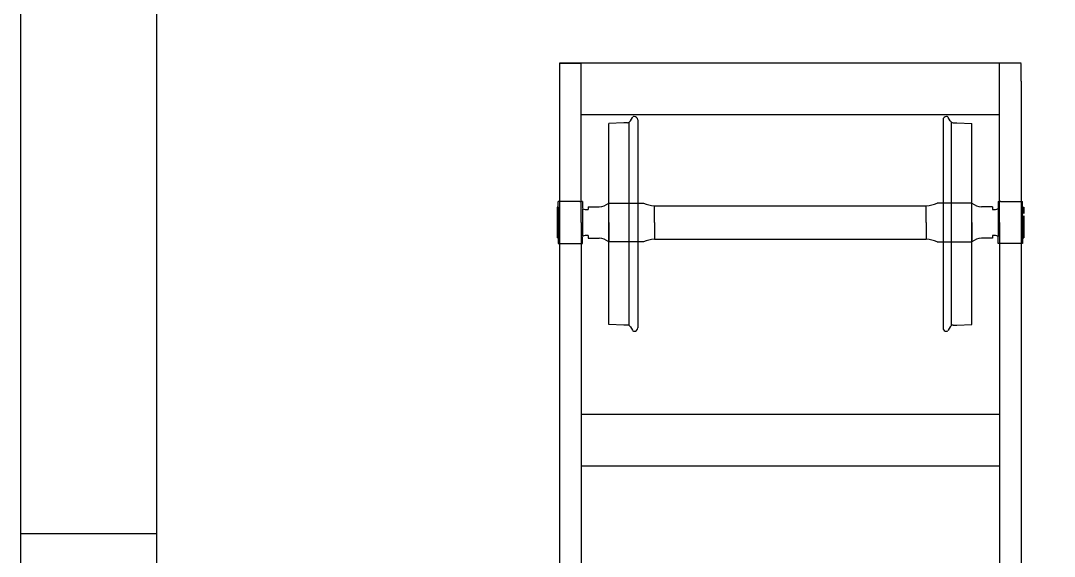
# Model space of a CAD drawing. Header units: millimetres. Extents: x -20242 to 39158, y -15780 to 26220.
# Drawn here: x -20242 to -1230, y 4800 to 14646 of the extents above; entities that cross this region are included whole.
import ezdxf

# ---------------------------------------------------------------- set-up
doc = ezdxf.new("R2010")
doc.units = ezdxf.units.MM
doc.linetypes.add('AM_ISO02W050x2', pattern=[3.75, 3, -0.75])

msp = doc.modelspace()

# ---------------------------------------------------------------- linework, layer by layer
at = {"linetype": 'AM_ISO02W050x2'}
for p, q in [((-10331.2, 13862.597), (-9932.148, 13862.597)), ((-9932.148, 13862.597), (-10331.2, 13862.597)), ((-10331.2, 13862.597), (-10331.2, 13536.828)), ((-2234.539, 13862.597), (-9932.148, 13862.597)), ((-9932.148, 13136.828), (-9932.148, 13862.597)), ((-2238.039, 13136.828), (-2238.039, 13862.597)), ((-1838.987, 13862.597), (-2234.539, 13862.597)), ((-1838.987, 13536.828), (-1838.987, 13862.597)), ((-9932.148, 12919.197), (-2238.039, 12919.197)), ((-2234.539, 7404.028), (-9932.148, 7404.028)), ((-9932.148, 7404.028), (-9932.148, 6936.828)), ((-2234.539, 6936.828), (-2234.539, 7404.028)), ((-9932.148, 6936.828), (-9932.148, 6460.628)), ((-9932.148, 6460.628), (-2238.039, 6460.628))]:
    msp.add_line(p, q, dxfattribs=at)
for p, q in [((-10331.2, 13536.828), (-10331.2, 10550.166)), ((-1838.987, 13536.828), (-1838.987, 10550.166)), ((-9932.148, 10936.828), (-9932.148, 13136.828)), ((-2238.039, 10936.828), (-2238.039, 13136.828)), ((-9147.094, 12771.537), (-9425.094, 12757.649)), ((-9147.094, 12771.537), (-9425.094, 12757.649)), ((-9425.094, 9064.225), (-9425.094, 12757.649)), ((-9425.094, 9064.225), (-9425.094, 12757.649)), ((-9080.724, 12771.537), (-9147.094, 12771.537)), ((-9080.724, 12771.537), (-9147.094, 12771.537)), ((-9048.724, 9041.762), (-9048.724, 12780.111)), ((-9048.724, 9041.762), (-9048.724, 12780.111)), ((-9025.298, 12803.537), (-8988.536, 12867.211)), ((-9025.298, 12803.537), (-8988.536, 12867.211)), ((-8988.536, 12867.211), (-8981.273, 12879.792)), ((-8988.536, 12867.211), (-8981.273, 12879.792)), ((-8893.094, 12821.537), (-8893.094, 9000.337)), ((-8893.094, 12821.537), (-8893.094, 9000.337)), ((-3277.094, 12821.537), (-3277.094, 9000.337)), ((-3277.094, 12821.537), (-3277.094, 9000.337)), ((-3181.651, 12867.211), (-3188.915, 12879.792)), ((-3181.651, 12867.211), (-3188.915, 12879.792)), ((-3144.889, 12803.537), (-3181.651, 12867.211)), ((-3144.889, 12803.537), (-3181.651, 12867.211)), ((-3121.463, 9041.762), (-3121.463, 12780.111)), ((-3121.463, 9041.762), (-3121.463, 12780.111)), ((-3089.463, 12771.537), (-3023.094, 12771.537)), ((-3089.463, 12771.537), (-3023.094, 12771.537)), ((-3023.094, 12771.537), (-2745.094, 12757.649)), ((-3023.094, 12771.537), (-2745.094, 12757.649)), ((-2745.094, 9064.225), (-2745.094, 12757.649)), ((-2745.094, 9064.225), (-2745.094, 12757.649)), ((-10357.094, 11220.337), (-10377.094, 11220.337)), ((-10377.094, 11220.337), (-10377.094, 11101.197)), ((-10357.094, 11220.337), (-10377.094, 11220.337)), ((-10377.094, 11220.337), (-10377.094, 11055.477)), ((-10357.094, 11220.337), (-10357.094, 11193.594)), ((-10357.094, 11220.337), (-10357.094, 11193.594)), ((-10353.094, 11216.337), (-10353.094, 11322.017)), ((-10309.094, 11322.017), (-10353.094, 11322.017)), ((-10353.094, 11216.337), (-10353.094, 11322.017)), ((-10309.094, 11322.017), (-10353.094, 11322.017)), ((-9957.094, 11322.017), (-10309.094, 11322.017)), ((-9957.094, 11322.017), (-9943.094, 11322.017)), ((-9957.094, 11322.017), (-9943.094, 11322.017)), ((-9922.02, 11322.017), (-9943.094, 11322.017)), ((-9922.02, 11322.017), (-9943.094, 11322.017)), ((-9909.094, 11322.017), (-9922.02, 11322.017)), ((-9909.094, 11322.017), (-9922.02, 11322.017)), ((-9909.094, 11322.017), (-9909.094, 11204.954)), ((-9909.094, 11322.017), (-9909.094, 11204.954)), ((-9805.094, 11226.337), (-9601.094, 11226.337)), ((-9805.094, 11226.337), (-9805.094, 11176.337)), ((-9805.094, 11226.337), (-9601.094, 11226.337)), ((-9805.094, 11226.337), (-9805.094, 11176.337)), ((-9425.094, 11292.337), (-8785.094, 11292.337)), ((-9425.094, 10936.337), (-9425.094, 11292.337)), ((-9425.094, 11292.337), (-8785.094, 11292.337)), ((-9425.094, 10936.337), (-9425.094, 11292.337)), ((-8585.094, 10936.337), (-8585.094, 11240.337)), ((-8585.094, 11240.337), (-3585.094, 11240.337)), ((-8585.094, 10936.337), (-8585.094, 11240.337)), ((-8585.094, 11240.337), (-3585.094, 11240.337)), ((-3585.094, 10936.337), (-3585.094, 11240.337)), ((-3585.094, 10936.337), (-3585.094, 11240.337)), ((-2745.094, 11292.337), (-3385.094, 11292.337)), ((-2745.094, 11292.337), (-3385.094, 11292.337)), ((-2745.094, 10936.337), (-2745.094, 11292.337)), ((-2745.094, 10936.337), (-2745.094, 11292.337)), ((-2365.094, 11226.337), (-2569.094, 11226.337)), ((-2365.094, 11226.337), (-2569.094, 11226.337)), ((-2365.094, 11226.337), (-2365.094, 11176.337)), ((-2365.094, 11226.337), (-2365.094, 11176.337)), ((-2261.094, 11322.017), (-2261.094, 11204.954)), ((-2261.094, 11322.017), (-2248.167, 11322.017)), ((-2261.094, 11322.017), (-2261.094, 11204.954)), ((-2261.094, 11322.017), (-2248.167, 11322.017)), ((-2248.167, 11322.017), (-2227.094, 11322.017)), ((-2248.167, 11322.017), (-2227.094, 11322.017)), ((-2213.094, 11322.017), (-2227.094, 11322.017)), ((-2213.094, 11322.017), (-2227.094, 11322.017)), ((-2213.094, 11322.017), (-1861.094, 11322.017)), ((-1861.094, 11322.017), (-1817.094, 11322.017)), ((-1861.094, 11322.017), (-1817.094, 11322.017)), ((-1817.094, 11216.337), (-1817.094, 11322.017)), ((-1817.094, 11216.337), (-1817.094, 11322.017)), ((-1813.094, 11220.337), (-1813.094, 11193.594)), ((-1813.094, 11220.337), (-1793.094, 11220.337)), ((-1813.094, 11220.337), (-1813.094, 11193.594)), ((-1813.094, 11220.337), (-1793.094, 11220.337)), ((-1793.094, 11220.337), (-1793.094, 11101.197)), ((-1793.094, 11220.337), (-1793.094, 11101.197)), ((-10377.094, 11055.477), (-10377.094, 10936.337)), ((-10377.094, 11055.477), (-10377.094, 10936.337)), ((-10357.094, 11193.594), (-10357.094, 11094.212)), ((-10357.094, 11193.594), (-10357.094, 11094.212)), ((-10353.069, 11193.594), (-10357.094, 11193.594)), ((-10357.094, 11193.337), (-10357.094, 11094.212)), ((-10357.094, 11193.337), (-10357.094, 11094.212)), ((-10357.094, 11193.337), (-10357.094, 11094.212)), ((-10357.094, 11193.337), (-10357.094, 11094.212)), ((-10357.094, 11094.212), (-10357.094, 11091.037)), ((-10357.094, 11094.212), (-10357.094, 11065.637)), ((-10357.094, 11065.637), (-10357.094, 11062.462)), ((-10357.094, 11065.637), (-10357.094, 11062.462)), ((-10357.094, 11062.462), (-10357.094, 10679.337)), ((-10357.094, 11062.462), (-10357.094, 10679.337)), ((-10357.094, 11062.462), (-10357.094, 10652.391)), ((-10357.094, 11062.462), (-10357.094, 10679.337)), ((-10357.094, 11062.462), (-10357.094, 10679.337)), ((-10353.094, 11193.594), (-10353.068, 11216.337)), ((-10353.094, 10679.08), (-10353.068, 11216.337)), ((-9909.094, 11193.594), (-9909.094, 10679.337)), ((-2261.094, 11204.954), (-2261.094, 11193.594)), ((-2261.094, 11204.954), (-2261.094, 11193.594)), ((-2261.094, 11204.954), (-2261.094, 11193.594)), ((-2261.094, 11204.954), (-2261.094, 11193.594)), ((-2261.094, 11193.594), (-2261.094, 10679.337)), ((-1817.094, 11193.594), (-1817.12, 11216.337)), ((-1817.094, 10679.08), (-1817.12, 11216.337)), ((-1817.119, 11193.594), (-1813.094, 11193.594)), ((-1813.094, 11193.594), (-1813.094, 11094.212)), ((-1813.094, 11193.594), (-1813.094, 11094.212)), ((-1813.094, 11193.337), (-1813.094, 11094.212)), ((-1813.094, 11193.337), (-1813.094, 11094.212)), ((-1813.094, 11193.337), (-1813.094, 11094.212)), ((-1813.094, 11193.337), (-1813.094, 11094.212)), ((-1813.094, 11094.212), (-1813.094, 11091.037)), ((-1813.094, 11094.212), (-1813.094, 11091.037)), ((-1813.094, 11065.637), (-1813.094, 11062.462)), ((-1813.094, 11065.637), (-1813.094, 11062.462)), ((-1813.094, 11062.462), (-1813.094, 10679.337)), ((-1813.094, 11062.462), (-1813.094, 10679.337)), ((-1813.094, 11062.462), (-1813.094, 10652.391)), ((-1813.094, 11062.462), (-1813.094, 10679.337)), ((-1813.094, 11062.462), (-1813.094, 10679.337)), ((-1813.094, 11062.462), (-1813.094, 10652.391)), ((-1809.094, 11065.637), (-1809.094, 11062.462)), ((-1809.094, 11065.637), (-1809.094, 11062.462)), ((-1793.094, 11055.477), (-1793.094, 10936.337)), ((-1793.094, 11055.477), (-1793.094, 10936.337)), ((-1789.094, 11058.334), (-1789.094, 11055.477)), ((-10377.094, 10936.337), (-10377.094, 10652.391)), ((-10377.094, 10936.337), (-10377.094, 10652.391)), ((-9932.148, 10936.828), (-9932.148, 6936.828)), ((-9425.094, 10936.337), (-9425.094, 10580.337)), ((-9425.094, 10936.337), (-9425.094, 10580.337)), ((-8585.094, 10936.337), (-8585.094, 10632.337)), ((-8585.094, 10936.337), (-8585.094, 10632.337)), ((-3585.094, 10936.337), (-3585.094, 10632.337)), ((-3585.094, 10936.337), (-3585.094, 10632.337)), ((-2745.094, 10936.337), (-2745.094, 10580.337)), ((-2745.094, 10936.337), (-2745.094, 10580.337)), ((-2238.039, 10936.828), (-2238.039, 6936.828)), ((-1813.094, 10936.337), (-1809.094, 10936.337)), ((-1813.094, 10936.337), (-1809.094, 10936.337)), ((-1793.094, 10936.337), (-1793.094, 10652.391)), ((-1793.094, 10936.337), (-1793.094, 10652.391)), ((-1789.094, 10936.337), (-1785.518, 10936.337)), ((-1789.094, 10936.337), (-1785.518, 10936.337)), ((-10357.094, 10652.391), (-10377.094, 10652.391)), ((-10357.094, 10652.391), (-10377.094, 10652.391)), ((-10353.201, 10656.381), (-10353.308, 10550.657)), ((-10353.201, 10656.381), (-10353.308, 10550.657)), ((-10353.094, 10656.371), (-10353.094, 10679.08)), ((-10353.094, 10656.371), (-10353.094, 10679.08)), ((-9909.094, 10550.657), (-9909.094, 10667.72)), ((-9909.094, 10550.657), (-9909.094, 10667.72)), ((-9805.094, 10696.337), (-9805.094, 10646.337)), ((-9805.094, 10696.337), (-9805.094, 10646.337)), ((-2365.094, 10696.337), (-2365.094, 10646.337)), ((-2365.094, 10696.337), (-2365.094, 10646.337)), ((-2261.094, 10667.72), (-2261.094, 10679.08)), ((-2261.094, 10667.72), (-2261.094, 10679.08)), ((-2261.094, 10667.72), (-2261.094, 10679.08)), ((-2261.094, 10667.72), (-2261.094, 10679.08)), ((-2261.094, 10550.657), (-2261.094, 10667.72)), ((-2261.094, 10550.657), (-2261.094, 10667.72)), ((-1817.094, 10656.371), (-1817.094, 10679.08)), ((-1817.094, 10656.371), (-1817.094, 10679.08)), ((-1816.986, 10656.381), (-1816.88, 10550.657)), ((-1816.986, 10656.381), (-1816.88, 10550.657)), ((-1813.094, 10652.391), (-1793.094, 10652.391)), ((-1813.094, 10652.391), (-1793.094, 10652.391)), ((-10353.308, 10550.657), (-9909.094, 10550.657)), ((-10353.308, 10550.657), (-9909.094, 10550.657)), ((-10331.2, 10550.657), (-10331.2, -7663.172)), ((-9805.094, 10646.337), (-9601.094, 10646.337)), ((-9805.094, 10646.337), (-9601.094, 10646.337)), ((-8785.094, 10580.337), (-9425.094, 10580.337)), ((-8785.094, 10580.337), (-9425.094, 10580.337)), ((-8585.094, 10632.337), (-3585.094, 10632.337)), ((-8585.094, 10632.337), (-3585.094, 10632.337)), ((-3385.094, 10580.337), (-2745.094, 10580.337)), ((-3385.094, 10580.337), (-2745.094, 10580.337)), ((-2365.094, 10646.337), (-2569.094, 10646.337)), ((-2365.094, 10646.337), (-2569.094, 10646.337)), ((-1813.094, 10550.657), (-2261.094, 10550.657)), ((-1813.094, 10550.657), (-2261.094, 10550.657)), ((-1838.987, 10550.657), (-1838.987, -7663.172)), ((-1830.094, 10632.327), (-1830.094, 10632.314)), ((-1830.094, 10632.327), (-1830.094, 10632.314)), ((-9147.094, 9050.337), (-9425.094, 9064.225)), ((-9147.094, 9050.337), (-9425.094, 9064.225)), ((-9080.724, 9050.337), (-9147.094, 9050.337)), ((-9080.724, 9050.337), (-9147.094, 9050.337)), ((-9025.298, 9018.337), (-8988.536, 8954.663)), ((-9025.298, 9018.337), (-8988.536, 8954.663)), ((-8988.536, 8954.663), (-8981.273, 8942.082)), ((-8988.536, 8954.663), (-8981.273, 8942.082)), ((-8957.514, 8936.337), (-8957.094, 8936.337)), ((-8957.514, 8936.337), (-8957.094, 8936.337)), ((-3212.674, 8936.337), (-3213.094, 8936.337)), ((-3212.674, 8936.337), (-3213.094, 8936.337)), ((-3181.651, 8954.663), (-3188.915, 8942.082)), ((-3181.651, 8954.663), (-3188.915, 8942.082)), ((-3144.889, 9018.337), (-3181.651, 8954.663)), ((-3144.889, 9018.337), (-3181.651, 8954.663)), ((-3089.463, 9050.337), (-3023.094, 9050.337)), ((-3089.463, 9050.337), (-3023.094, 9050.337)), ((-3023.094, 9050.337), (-2745.094, 9064.225)), ((-3023.094, 9050.337), (-2745.094, 9064.225)), ((-9932.148, 6936.828), (-9932.148, 2936.828)), ((-2238.039, 6936.828), (-2238.039, 2936.828)), ((-20241.693, 5219.909), (-17741.693, 5219.909))]:
    msp.add_line(p, q)
msp.add_lwpolyline([(-20241.693, 26219.909), (39158.307, 26219.909), (39158.307, -15780.091), (-20241.693, -15780.091)], close=True)
for points in [[(-17741.693, -15780.091), (-20241.693, -15780.091), (-20241.693, 26219.909), (-17741.693, 26219.909)], [(-17741.693, 25219.909), (-17741.693, -14780.091)]]:
    msp.add_lwpolyline(points)
for centre, radius, start, end in [((-9080.724, 12835.537), 64, 270, 330), ((-9080.724, 12835.537), 64, 270, 330), ((-8957.514, 12833.537), 52, 90, 117.1875701), ((-8957.514, 12833.537), 52, 90, 117.1875701), ((-8957.094, 12821.537), 64, 0, 93.8113155), ((-8957.094, 12821.537), 64, 0, 93.8113155), ((-3213.094, 12821.537), 64, 86.1886845, 180), ((-3213.094, 12821.537), 64, 86.1886845, 180), ((-3212.674, 12833.537), 52, 62.8124299, 90), ((-3212.674, 12833.537), 52, 62.8124299, 90), ((-3089.463, 12835.537), 64, 210, 270), ((-3089.463, 12835.537), 64, 210, 270), ((-9613.128, 11526.095), 300, 272.2990268, 308.8130637), ((-9613.128, 11526.095), 300, 272.2990268, 308.8130637), ((-8510.879, 11936.392), 700, 246.9375237, 263.9140439), ((-8510.879, 11936.392), 700, 246.9375237, 263.9140439), ((-3659.308, 11936.392), 700, 276.0859561, 293.0624763), ((-3659.308, 11936.392), 700, 276.0859561, 293.0624763), ((-2557.059, 11526.095), 300, 231.1869363, 267.7009732), ((-2557.059, 11526.095), 300, 231.1869363, 267.7009732), ((-9832.722, 11333.933), 160, 241.4893448, 279.9435496), ((-9832.722, 11333.933), 160, 241.4893448, 279.9435496), ((-2337.465, 11333.933), 160, 260.0564504, 298.5106552), ((-2337.465, 11333.933), 160, 260.0564504, 298.5106552), ((-9832.722, 10538.74), 160, 80.0564504, 118.5106552), ((-9832.722, 10538.74), 160, 80.0564504, 118.5106552), ((-2337.465, 10538.74), 160, 61.4893448, 99.9435496), ((-2337.465, 10538.74), 160, 61.4893448, 99.9435496), ((-9613.128, 10346.578), 300, 51.1869363, 87.7009732), ((-9613.128, 10346.578), 300, 51.1869363, 87.7009732), ((-8510.879, 9936.282), 700, 96.0859561, 113.0624763), ((-8510.879, 9936.282), 700, 96.0859561, 113.0624763), ((-3659.308, 9936.282), 700, 66.9375237, 83.9140439), ((-3659.308, 9936.282), 700, 66.9375237, 83.9140439), ((-2557.059, 10346.578), 300, 92.2990268, 128.8130637), ((-2557.059, 10346.578), 300, 92.2990268, 128.8130637), ((-9080.724, 8986.337), 64, 30, 90), ((-9080.724, 8986.337), 64, 30, 90), ((-8957.514, 8988.337), 52, 242.8124299, 270), ((-8957.514, 8988.337), 52, 242.8124299, 270), ((-8957.094, 9000.337), 64, 266.1886845, 0), ((-8957.094, 9000.337), 64, 266.1886845, 0), ((-3213.094, 9000.337), 64, 180, 273.8113155), ((-3213.094, 9000.337), 64, 180, 273.8113155), ((-3212.674, 8988.337), 52, 270, 297.1875701), ((-3212.674, 8988.337), 52, 270, 297.1875701), ((-3089.463, 8986.337), 64, 90, 150), ((-3089.463, 8986.337), 64, 90, 150)]:
    msp.add_arc(centre, radius, start, end)

doc.saveas('drawing.dxf')
